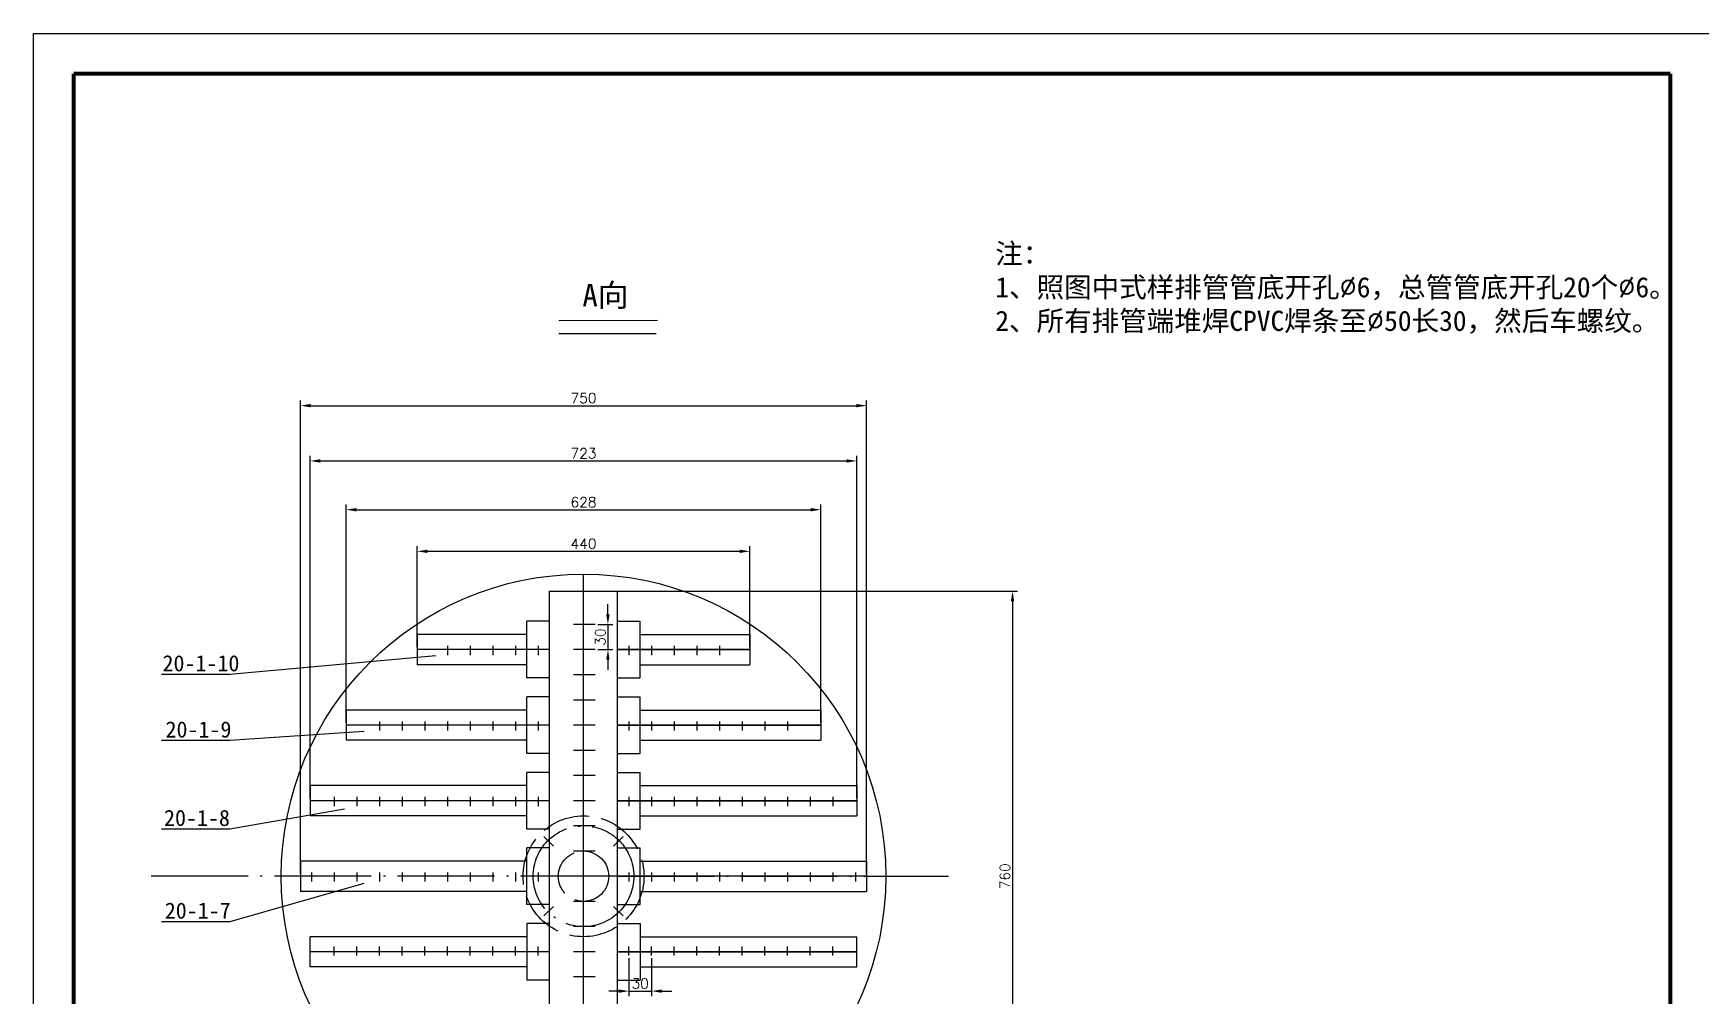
# Model space of a CAD drawing. Extents: x -699 to 795, y -2090 to -821.
# Drawn here: x -699.1 to -285.8, y -1734.9 to -1496.2 of the extents above; entities that cross this region are included whole.
import ezdxf

# ---------------------------------------------------------------- set-up
doc = ezdxf.new("R2010")
doc.units = 0
doc.header["$MEASUREMENT"] = 0
doc.linetypes.add('ACAD_ISO02W100', pattern=[15, 12, -3])
doc.linetypes.add('ACAD_ISO04W100', pattern=[30.5, 24, -3, 0.5, -3])
doc.layers.get('DEFPOINTS').update_dxf_attribs({"linetype": 'CONTINUOUS'})
for name, color, linetype in [('中线', 1, 'ACAD_ISO04W100'), ('文字', 6, 'CONTINUOUS'), ('标注', 5, 'CONTINUOUS'), ('细线', 4, 'CONTINUOUS'), ('虚线', 3, 'ACAD_ISO02W100'), ('边框线', 7, 'CONTINUOUS')]:
    doc.layers.add(name, color=color, linetype=linetype)
doc.styles.get("Standard").update_dxf_attribs({"font": 'txt.shx'})
doc.styles.add('临时', font='SIMFANG.TTF', dxfattribs={"height": 4})
doc.styles.add('文字', font='SIMFANG.TTF', dxfattribs={"height": 5})
doc.dimstyles.get("Standard").update_dxf_attribs({"dimtxt": 2.5, "dimasz": 2.5, "dimexe": 1.25, "dimexo": 0.625, "dimtad": 1, "dimdec": 4, "dimdsep": 46, "dimlunit": 6, "dimtxsty": 'Standard', "dimcen": 2.5, "dimadec": 0, "dimazin": 0, "dimtfac": 1, "dimtdec": 4, "dimtmove": 0, "dimatfit": 3, "dimfxl": 1, "dimtolj": 1, "dimtzin": 0, "dimarcsym": 0})

# ---------------------------------------------------------------- blocks, each defined once
blk = doc.blocks.new('*D152')
at = {"layer": 'DEFPOINTS', "color": 0}
for p in [(-521.59, -1624.52), (-603.96, -1648.89), (-521.59, -1648.89)]:
    blk.add_point(p, dxfattribs=at)
at = {"layer": '标注', "color": 0, "lineweight": -2}
for p, q in [((-603.96, -1648.27), (-603.96, -1623.27)), ((-521.59, -1648.27), (-521.59, -1623.27)), ((-601.46, -1624.52), (-524.09, -1624.52))]:
    blk.add_line(p, q, dxfattribs=at)
at = {"layer": '标注', "color": 0}
for points in [[(-601.46, -1624.11), (-601.46, -1624.94), (-603.96, -1624.52)], [(-524.09, -1624.11), (-524.09, -1624.94), (-521.59, -1624.52)]]:
    blk.add_solid(points, dxfattribs=at)
at = {"layer": '标注', "color": 0, "insert": (-562.78, -1622.65), "char_height": 2.5, "attachment_point": 5}
blk.add_mtext('\\A1;440', dxfattribs=at)
blk = doc.blocks.new('*D153')
at = {"layer": 'DEFPOINTS', "color": 0}
for p in [(-503.98, -1614.21), (-621.57, -1667.61), (-503.98, -1667.61)]:
    blk.add_point(p, dxfattribs=at)
at = {"layer": '标注', "color": 0, "lineweight": -2}
for p, q in [((-621.57, -1666.99), (-621.57, -1612.96)), ((-619.07, -1614.21), (-506.48, -1614.21)), ((-503.98, -1666.99), (-503.98, -1612.96))]:
    blk.add_line(p, q, dxfattribs=at)
at = {"layer": '标注', "color": 0}
for points in [[(-619.07, -1613.79), (-619.07, -1614.63), (-621.57, -1614.21)], [(-506.48, -1613.79), (-506.48, -1614.63), (-503.98, -1614.21)]]:
    blk.add_solid(points, dxfattribs=at)
at = {"layer": '标注', "color": 0, "insert": (-562.78, -1612.34), "char_height": 2.5, "attachment_point": 5}
blk.add_mtext('\\A1;628', dxfattribs=at)
blk = doc.blocks.new('*D154')
at = {"layer": 'DEFPOINTS', "color": 0}
for p in [(-495.09, -1602.12), (-630.46, -1686.33), (-495.09, -1686.33)]:
    blk.add_point(p, dxfattribs=at)
at = {"layer": '标注', "color": 0, "lineweight": -2}
for p, q in [((-630.46, -1685.71), (-630.46, -1600.87)), ((-627.96, -1602.12), (-497.59, -1602.12)), ((-495.09, -1685.71), (-495.09, -1600.87))]:
    blk.add_line(p, q, dxfattribs=at)
at = {"layer": '标注', "color": 0}
for points in [[(-627.96, -1601.71), (-627.96, -1602.54), (-630.46, -1602.12)], [(-497.59, -1601.71), (-497.59, -1602.54), (-495.09, -1602.12)]]:
    blk.add_solid(points, dxfattribs=at)
at = {"layer": '标注', "color": 0, "insert": (-562.78, -1600.25), "char_height": 2.5, "attachment_point": 5}
blk.add_mtext('\\A1;723', dxfattribs=at)
blk = doc.blocks.new('*D155')
at = {"layer": 'DEFPOINTS', "color": 0}
for p in [(-492.67, -1588.43), (-632.88, -1705.05), (-492.67, -1705.05)]:
    blk.add_point(p, dxfattribs=at)
at = {"layer": '标注', "color": 0, "lineweight": -2}
for p, q in [((-632.88, -1704.43), (-632.88, -1587.18)), ((-630.38, -1588.43), (-495.17, -1588.43)), ((-492.67, -1704.43), (-492.67, -1587.18))]:
    blk.add_line(p, q, dxfattribs=at)
at = {"layer": '标注', "color": 0}
for points in [[(-630.38, -1588.01), (-630.38, -1588.84), (-632.88, -1588.43)], [(-495.17, -1588.01), (-495.17, -1588.84), (-492.67, -1588.43)]]:
    blk.add_solid(points, dxfattribs=at)
at = {"layer": '标注', "color": 0, "insert": (-562.78, -1586.55), "char_height": 2.5, "attachment_point": 5}
blk.add_mtext('\\A1;750', dxfattribs=at)
blk = doc.blocks.new('*D156')
at = {"layer": 'DEFPOINTS', "color": 0}
for p in [(-562.78, -1634.39), (-554.35, -1775.71), (-456.5, -1775.71)]:
    blk.add_point(p, dxfattribs=at)
at = {"layer": '标注', "color": 0, "lineweight": -2}
for p, q in [((-562.15, -1634.39), (-455.25, -1634.39)), ((-456.5, -1636.89), (-456.5, -1773.21)), ((-553.73, -1775.71), (-455.25, -1775.71))]:
    blk.add_line(p, q, dxfattribs=at)
at = {"layer": '标注', "color": 0}
for points in [[(-456.92, -1636.89), (-456.09, -1636.89), (-456.5, -1634.39)], [(-456.92, -1773.21), (-456.09, -1773.21), (-456.5, -1775.71)]]:
    blk.add_solid(points, dxfattribs=at)
at = {"layer": '标注', "color": 0, "insert": (-458.38, -1705.05), "char_height": 2.5, "attachment_point": 5, "rotation": 90}
blk.add_mtext('\\A1;760', dxfattribs=at)
blk = doc.blocks.new('*D169')
at = {"layer": 'DEFPOINTS', "color": 0}
for p in [(-551.54, -1724.71), (-545.93, -1724.71), (-545.93, -1733.51)]:
    blk.add_point(p, dxfattribs=at)
at = {"layer": '标注', "color": 0, "lineweight": -2}
for p, q in [((-551.54, -1725.33), (-551.54, -1734.76)), ((-545.93, -1725.33), (-545.93, -1734.76)), ((-554.04, -1733.51), (-556.54, -1733.51)), ((-551.54, -1733.51), (-545.93, -1733.51)), ((-543.43, -1733.51), (-540.93, -1733.51))]:
    blk.add_line(p, q, dxfattribs=at)
at = {"layer": '标注', "color": 0}
for points in [[(-554.04, -1733.1), (-554.04, -1733.93), (-551.54, -1733.51)], [(-543.43, -1733.1), (-543.43, -1733.93), (-545.93, -1733.51)]]:
    blk.add_solid(points, dxfattribs=at)
at = {"layer": '标注', "color": 0, "insert": (-548.74, -1731.64), "char_height": 2.5, "attachment_point": 5}
blk.add_mtext('\\A1;30', dxfattribs=at)
blk = doc.blocks.new('*D179')
at = {"layer": 'DEFPOINTS', "color": 0}
for p in [(-559.87, -1642.65), (-559.87, -1648.89), (-556.73, -1648.89)]:
    blk.add_point(p, dxfattribs=at)
at = {"layer": '标注', "color": 0, "lineweight": -2}
for p, q in [((-556.73, -1640.15), (-556.73, -1637.65)), ((-559.25, -1642.65), (-555.48, -1642.65)), ((-556.73, -1642.65), (-556.73, -1648.89)), ((-559.25, -1648.89), (-555.48, -1648.89)), ((-556.73, -1651.39), (-556.73, -1653.89))]:
    blk.add_line(p, q, dxfattribs=at)
at = {"layer": '标注', "color": 0}
for points in [[(-557.15, -1640.15), (-556.32, -1640.15), (-556.73, -1642.65)], [(-557.15, -1651.39), (-556.32, -1651.39), (-556.73, -1648.89)]]:
    blk.add_solid(points, dxfattribs=at)
at = {"layer": '标注', "color": 0, "insert": (-558.61, -1645.77), "char_height": 2.5, "attachment_point": 5, "rotation": 90}
blk.add_mtext('\\A1;30', dxfattribs=at)

msp = doc.modelspace()

# ---------------------------------------------------------------- linework, layer by layer
at = {"layer": '中线'}
for q in [(-670.79232, -1705.05168), (-472.40641, -1705.05168)]:
    msp.add_line((-554.35172, -1705.05168), q, dxfattribs=at)
msp.add_circle((-562.77572, -1705.05168), 12.48, dxfattribs=at)
at = {"layer": '标注'}
for p, q in [((-568.85186, -1567.30147), (-544.42581, -1567.2282)), ((-568.85186, -1570.51147), (-544.76009, -1570.51147)), ((-562.77572, -1779.93168), (-562.77572, -1630.17168)), ((-559.87177, -1642.65168), (-565.22966, -1642.65168)), ((-596.47172, -1647.95568), (-596.47172, -1650.22909)), ((-590.85572, -1647.95568), (-590.85572, -1650.22909)), ((-585.23972, -1647.95568), (-585.23972, -1650.22909)), ((-579.62372, -1647.95568), (-579.62372, -1650.22909)), ((-579.62372, -1647.95568), (-579.62372, -1650.22909)), ((-574.00772, -1647.95568), (-574.00772, -1650.22909)), ((-551.54372, -1647.95568), (-551.54372, -1650.22909)), ((-545.92772, -1647.95568), (-545.92772, -1650.22909)), ((-545.92772, -1647.95568), (-545.92772, -1650.22909)), ((-540.31172, -1647.95568), (-540.31172, -1650.22909)), ((-534.69572, -1647.95568), (-534.69572, -1650.22909)), ((-529.07972, -1647.95568), (-529.07972, -1650.22909)), ((-599.35195, -1650.39354), (-650.38125, -1655.02721)), ((-571.19972, -1648.89168), (-603.95972, -1648.89168)), ((-559.87177, -1648.89168), (-565.22966, -1648.89168)), ((-554.35172, -1648.89168), (-521.59172, -1648.89168)), ((-521.59172, -1648.89168), (-554.35172, -1648.89168)), ((-559.87177, -1655.13168), (-565.22966, -1655.13168)), ((-559.87177, -1661.37168), (-565.22966, -1661.37168)), ((-617.08298, -1669.20807), (-650.38125, -1671.43553)), ((-571.19972, -1667.61168), (-621.56885, -1667.61168)), ((-613.31972, -1666.67568), (-613.31972, -1668.94909)), ((-607.70372, -1666.67568), (-607.70372, -1668.94909)), ((-602.08772, -1666.67568), (-602.08772, -1668.94909)), ((-596.47172, -1666.67568), (-596.47172, -1668.94909)), ((-590.85572, -1666.67568), (-590.85572, -1668.94909)), ((-585.23972, -1666.67568), (-585.23972, -1668.94909)), ((-579.62372, -1666.67568), (-579.62372, -1668.94909)), ((-579.62372, -1666.67568), (-579.62372, -1668.94909)), ((-574.00772, -1666.67568), (-574.00772, -1668.94909)), ((-559.87177, -1667.61168), (-565.22966, -1667.61168)), ((-554.35172, -1667.61168), (-503.98259, -1667.61168)), ((-503.98259, -1667.61168), (-554.35172, -1667.61168)), ((-551.54372, -1666.67568), (-551.54372, -1668.94909)), ((-545.92772, -1666.67568), (-545.92772, -1668.94909)), ((-545.92772, -1666.67568), (-545.92772, -1668.94909)), ((-540.31172, -1666.67568), (-540.31172, -1668.94909)), ((-534.69572, -1666.67568), (-534.69572, -1668.94909)), ((-529.07972, -1666.67568), (-529.07972, -1668.94909)), ((-523.46372, -1666.67568), (-523.46372, -1668.94909)), ((-517.84772, -1666.67568), (-517.84772, -1668.94909)), ((-512.23172, -1666.67568), (-512.23172, -1668.94909)), ((-559.87177, -1673.85168), (-565.22966, -1673.85168)), ((-559.87177, -1680.09168), (-565.22966, -1680.09168)), ((-624.55172, -1685.39568), (-624.55172, -1687.66909)), ((-618.93572, -1685.39568), (-618.93572, -1687.66909)), ((-613.31972, -1685.39568), (-613.31972, -1687.66909)), ((-607.70372, -1685.39568), (-607.70372, -1687.66909)), ((-602.08772, -1685.39568), (-602.08772, -1687.66909)), ((-596.47172, -1685.39568), (-596.47172, -1687.66909)), ((-590.85572, -1685.39568), (-590.85572, -1687.66909)), ((-585.23972, -1685.39568), (-585.23972, -1687.66909)), ((-579.62372, -1685.39568), (-579.62372, -1687.66909)), ((-579.62372, -1685.39568), (-579.62372, -1687.66909)), ((-574.00772, -1685.39568), (-574.00772, -1687.66909)), ((-551.54372, -1685.39568), (-551.54372, -1687.66909)), ((-545.92772, -1685.39568), (-545.92772, -1687.66909)), ((-545.92772, -1685.39568), (-545.92772, -1687.66909)), ((-540.31172, -1685.39568), (-540.31172, -1687.66909)), ((-534.69572, -1685.39568), (-534.69572, -1687.66909)), ((-529.07972, -1685.39568), (-529.07972, -1687.66909)), ((-523.46372, -1685.39568), (-523.46372, -1687.66909)), ((-517.84772, -1685.39568), (-517.84772, -1687.66909)), ((-512.23172, -1685.39568), (-512.23172, -1687.66909)), ((-506.61572, -1685.39568), (-506.61572, -1687.66909)), ((-500.99972, -1685.39568), (-500.99972, -1687.66909)), ((-621.95396, -1688.40149), (-650.38125, -1693.35401)), ((-571.19972, -1686.33168), (-630.46269, -1686.33168)), ((-559.87177, -1686.33168), (-565.22966, -1686.33168)), ((-554.35172, -1686.33168), (-495.08875, -1686.33168)), ((-495.08875, -1686.33168), (-554.35172, -1686.33168)), ((-559.87177, -1692.57168), (-565.22966, -1692.57168)), ((-559.87177, -1698.81168), (-565.22966, -1698.81168)), ((-630.16772, -1704.11568), (-630.16772, -1706.38909)), ((-624.55172, -1704.11568), (-624.55172, -1706.38909)), ((-618.93572, -1704.11568), (-618.93572, -1706.38909)), ((-613.31972, -1704.11568), (-613.31972, -1706.38909)), ((-607.70372, -1704.11568), (-607.70372, -1706.38909)), ((-602.08772, -1704.11568), (-602.08772, -1706.38909)), ((-596.47172, -1704.11568), (-596.47172, -1706.38909)), ((-590.85572, -1704.11568), (-590.85572, -1706.38909)), ((-585.23972, -1704.11568), (-585.23972, -1706.38909)), ((-579.62372, -1704.11568), (-579.62372, -1706.38909)), ((-579.62372, -1704.11568), (-579.62372, -1706.38909)), ((-574.00772, -1704.11568), (-574.00772, -1706.38909)), ((-492.66938, -1705.05168), (-554.35172, -1705.05168)), ((-551.54372, -1704.11568), (-551.54372, -1706.38909)), ((-545.92772, -1704.11568), (-545.92772, -1706.38909)), ((-545.92772, -1704.11568), (-545.92772, -1706.38909)), ((-540.31172, -1704.11568), (-540.31172, -1706.38909)), ((-534.69572, -1704.11568), (-534.69572, -1706.38909)), ((-529.07972, -1704.11568), (-529.07972, -1706.38909)), ((-523.46372, -1704.11568), (-523.46372, -1706.38909)), ((-517.84772, -1704.11568), (-517.84772, -1706.38909)), ((-512.23172, -1704.11568), (-512.23172, -1706.38909)), ((-506.61572, -1704.11568), (-506.61572, -1706.38909)), ((-500.99972, -1704.11568), (-500.99972, -1706.38909)), ((-495.38372, -1704.11568), (-495.38372, -1706.38909)), ((-617.19251, -1706.8049), (-650.38125, -1716.32875)), ((-559.87177, -1711.29168), (-565.22966, -1711.29168)), ((-559.87177, -1717.53168), (-565.22966, -1717.53168)), ((-624.55172, -1724.70768), (-624.55172, -1722.43428)), ((-618.93572, -1724.70768), (-618.93572, -1722.43428)), ((-613.31972, -1724.70768), (-613.31972, -1722.43428)), ((-607.70372, -1724.70768), (-607.70372, -1722.43428)), ((-602.08772, -1724.70768), (-602.08772, -1722.43428)), ((-596.47172, -1724.70768), (-596.47172, -1722.43428)), ((-590.85572, -1724.70768), (-590.85572, -1722.43428)), ((-585.23972, -1724.70768), (-585.23972, -1722.43428)), ((-579.62372, -1724.70768), (-579.62372, -1722.43428)), ((-579.62372, -1724.70768), (-579.62372, -1722.43428)), ((-574.00772, -1724.70768), (-574.00772, -1722.43428)), ((-551.54372, -1724.70768), (-551.54372, -1722.43428)), ((-545.92772, -1724.70768), (-545.92772, -1722.43428)), ((-545.92772, -1724.70768), (-545.92772, -1722.43428)), ((-540.31172, -1724.70768), (-540.31172, -1722.43428)), ((-534.69572, -1724.70768), (-534.69572, -1722.43428)), ((-529.07972, -1724.70768), (-529.07972, -1722.43428)), ((-523.46372, -1724.70768), (-523.46372, -1722.43428)), ((-517.84772, -1724.70768), (-517.84772, -1722.43428)), ((-512.23172, -1724.70768), (-512.23172, -1722.43428)), ((-506.61572, -1724.70768), (-506.61572, -1722.43428)), ((-500.99972, -1724.70768), (-500.99972, -1722.43428)), ((-571.19972, -1723.77168), (-630.46269, -1723.77168)), ((-559.87177, -1723.77168), (-565.22966, -1723.77168)), ((-554.35172, -1723.77168), (-495.08875, -1723.77168)), ((-495.08875, -1723.77168), (-554.35172, -1723.77168)), ((-559.87177, -1730.01168), (-565.22966, -1730.01168))]:
    msp.add_line(p, q, dxfattribs=at)
at = {"layer": '细线'}
for p, q in [((-699.05638, -2090.16404), (-699.05638, -1496.16404)), ((-699.05638, -1496.16404), (-278.55638, -1496.16404))]:
    msp.add_line(p, q, dxfattribs=at)
at = {"layer": '虚线'}
for p, q in [((-572.59679, -1695.23061), (-570.241, -1697.5864)), ((-552.95465, -1695.23061), (-555.31044, -1697.5864)), ((-572.59679, -1714.87275), (-570.241, -1712.51696)), ((-552.95465, -1714.87275), (-555.31044, -1712.51696))]:
    msp.add_line(p, q, dxfattribs=at)
for radius in [14.976, 6.24]:
    msp.add_circle((-562.77572, -1705.05168), radius, dxfattribs=at)
at = {"layer": '边框线'}
for p, q in [((-571.19972, -1675.09968), (-571.19972, -1634.39104)), ((-571.19972, -1634.39104), (-554.35172, -1634.39104)), ((-554.35172, -1675.09968), (-554.35172, -1634.39104)), ((-554.35172, -1754.19168), (-554.35172, -1634.39104)), ((-571.19972, -1641.87168), (-576.81572, -1641.87168)), ((-576.81572, -1655.91168), (-576.81572, -1641.87168)), ((-554.35172, -1641.87168), (-548.73572, -1641.87168)), ((-548.73572, -1655.91168), (-548.73572, -1641.87168)), ((-576.81572, -1645.14768), (-603.95972, -1645.14768)), ((-603.95972, -1645.14768), (-603.95972, -1652.63568)), ((-548.73572, -1645.14768), (-521.59172, -1645.14768)), ((-521.59172, -1645.14768), (-521.59172, -1652.63568)), ((-576.81572, -1652.63568), (-603.95972, -1652.63568)), ((-548.73572, -1652.63568), (-521.59172, -1652.63568)), ((-650.38125, -1655.02721), (-667.30812, -1655.02721)), ((-571.19972, -1655.91168), (-576.81572, -1655.91168)), ((-554.35172, -1655.91168), (-548.73572, -1655.91168)), ((-571.19972, -1660.59168), (-576.81572, -1660.59168)), ((-576.81572, -1674.63168), (-576.81572, -1660.59168)), ((-554.35172, -1660.59168), (-548.73572, -1660.59168)), ((-548.73572, -1674.63168), (-548.73572, -1660.59168)), ((-576.81572, -1663.86768), (-621.56885, -1663.86768)), ((-621.56885, -1663.86768), (-621.56885, -1671.35568)), ((-548.73572, -1663.86768), (-503.98259, -1663.86768)), ((-503.98259, -1663.86768), (-503.98259, -1671.35568)), ((-650.38125, -1671.43553), (-667.30812, -1671.43553)), ((-576.81572, -1671.35568), (-621.56885, -1671.35568)), ((-548.73572, -1671.35568), (-503.98259, -1671.35568)), ((-571.19972, -1674.63168), (-576.81572, -1674.63168)), ((-571.19972, -1754.19168), (-571.19972, -1675.09968)), ((-554.35172, -1674.63168), (-548.73572, -1674.63168)), ((-571.19972, -1679.31168), (-576.81572, -1679.31168)), ((-576.81572, -1693.35168), (-576.81572, -1679.31168)), ((-554.35172, -1679.31168), (-548.73572, -1679.31168)), ((-548.73572, -1693.35168), (-548.73572, -1679.31168)), ((-576.81572, -1682.58768), (-630.46269, -1682.58768)), ((-630.46269, -1682.58768), (-630.46269, -1690.07568)), ((-548.73572, -1682.58768), (-495.08875, -1682.58768)), ((-495.08875, -1682.58768), (-495.08875, -1690.07568)), ((-576.81572, -1690.07568), (-630.46269, -1690.07568)), ((-548.73572, -1690.07568), (-495.08875, -1690.07568)), ((-650.38125, -1693.35401), (-667.30812, -1693.35401)), ((-571.19972, -1693.35168), (-576.81572, -1693.35168)), ((-554.35172, -1693.35168), (-548.73572, -1693.35168)), ((-571.19972, -1698.03168), (-576.81572, -1698.03168)), ((-576.81572, -1712.07168), (-576.81572, -1698.03168)), ((-554.35172, -1698.03168), (-548.73572, -1698.03168)), ((-548.73572, -1712.07168), (-548.73572, -1698.03168)), ((-576.81572, -1701.30768), (-632.88206, -1701.30768)), ((-632.88206, -1701.30768), (-632.88206, -1708.79568)), ((-548.73572, -1701.30768), (-492.66938, -1701.30768)), ((-492.66938, -1701.30768), (-492.66938, -1708.79568)), ((-576.81572, -1708.79568), (-632.88206, -1708.79568)), ((-548.73572, -1708.79568), (-492.66938, -1708.79568)), ((-571.19972, -1712.07168), (-576.81572, -1712.07168)), ((-571.19972, -1712.07168), (-576.81572, -1712.07168)), ((-554.35172, -1712.07168), (-548.73572, -1712.07168)), ((-554.35172, -1712.07168), (-548.73572, -1712.07168)), ((-650.38125, -1716.32875), (-667.30812, -1716.32875)), ((-571.19972, -1716.75168), (-576.81572, -1716.75168)), ((-576.81572, -1716.75168), (-576.81572, -1730.79168)), ((-554.35172, -1716.75168), (-548.73572, -1716.75168)), ((-548.73572, -1716.75168), (-548.73572, -1730.79168)), ((-576.81572, -1720.02768), (-630.46269, -1720.02768)), ((-630.46269, -1727.51568), (-630.46269, -1720.02768)), ((-548.73572, -1720.02768), (-495.08875, -1720.02768)), ((-495.08875, -1727.51568), (-495.08875, -1720.02768)), ((-576.81572, -1727.51568), (-630.46269, -1727.51568)), ((-571.19972, -1730.79168), (-576.81572, -1730.79168)), ((-554.35172, -1730.79168), (-548.73572, -1730.79168)), ((-548.73572, -1727.51568), (-495.08875, -1727.51568))]:
    msp.add_line(p, q, dxfattribs=at)
at = {"layer": '边框线', "const_width": 1}
for points in [[(-689.05638, -1506.16404), (-483.80638, -1506.16404)], [(-689.05638, -1788.16404), (-689.05638, -1506.16404)], [(-483.80638, -1506.16404), (-293.55638, -1506.16404)], [(-293.55638, -1642.16404), (-293.55638, -1506.16404)], [(-293.55638, -1788.16404), (-293.55638, -1642.16404)]]:
    msp.add_lwpolyline(points, dxfattribs=at)
at = {"layer": '边框线'}
msp.add_circle((-562.77572, -1705.05168), 74.88, dxfattribs=at)

# ---------------------------------------------------------------- texts
at = {"layer": '文字', "style": '临时'}
for s, p in [('20-1-10', (-667.06447, -1654.25979)), ('20-1-9', (-666.32344, -1670.66811)), ('20-1-8', (-666.69395, -1692.5866)), ('20-1-7', (-666.50869, -1715.56134))]:
    msp.add_text(s, height=4, dxfattribs=at).set_placement(p)
at = {"layer": '文字', "insert": (-460.76877, -1548.23947), "char_height": 5, "width": 192.4128257, "attachment_point": 1, "style": '文字'}
msp.add_mtext('注：\\P1、照图中式样排管管底开孔{\\Ftxt.shx|c0;%%c}6，总管管底开孔20个{\\Ftxt.shx|c0;%%c}6。\\P2、所有排管端堆焊CPVC焊条至{\\Ftxt.shx|c1;%%c}50长30，然后车螺纹。', dxfattribs=at)
at = {"layer": '边框线', "insert": (-563.05621, -1558.23732), "char_height": 5.6, "width": 39.9549953, "attachment_point": 1, "style": '文字'}
msp.add_mtext('A向', dxfattribs=at)

# ---------------------------------------------------------------- dimensions: what is measured, and where the dimension line sits
at = {"layer": '标注'}
for base, p1, p2, text, picture, middle in [((-492.66938, -1588.42781), (-632.88206, -1705.05168), (-492.66938, -1705.05168), '750', '*D155', (-562.77572, -1586.55281)), ((-495.08875, -1602.1237), (-630.46269, -1686.33168), (-495.08875, -1686.33168), '723', '*D154', (-562.77572, -1600.2487)), ((-503.98259, -1614.21065), (-621.56885, -1667.61168), (-503.98259, -1667.61168), '628', '*D153', (-562.77572, -1612.33565)), ((-521.59172, -1624.52442), (-603.95972, -1648.89168), (-521.59172, -1648.89168), '440', '*D152', (-562.77572, -1622.64942)), ((-545.92772, -1733.5137), (-551.54372, -1724.70768), (-545.92772, -1724.70768), '30', '*D169', (-548.73572, -1731.6387))]:
    dim = msp.add_linear_dim(base=base, p1=p1, p2=p2, text=text, dimstyle='Standard', dxfattribs=at)
    dim.commit()
    dim.dimension.update_dxf_attribs({"geometry": picture, "text_midpoint": middle})
for base, p1, p2, text, picture, middle in [((-456.50273, -1775.71232), (-562.77572, -1634.39104), (-554.35172, -1775.71232), '760', '*D156', (-458.37773, -1705.05168)), ((-556.73219, -1648.89168), (-559.87177, -1642.65168), (-559.87177, -1648.89168), '30', '*D179', (-558.60719, -1645.77168))]:
    dim = msp.add_linear_dim(base=base, p1=p1, p2=p2, angle=90, text=text, dimstyle='Standard', dxfattribs=at)
    dim.commit()
    dim.dimension.update_dxf_attribs({"geometry": picture, "text_midpoint": middle})

doc.saveas('drawing.dxf')
